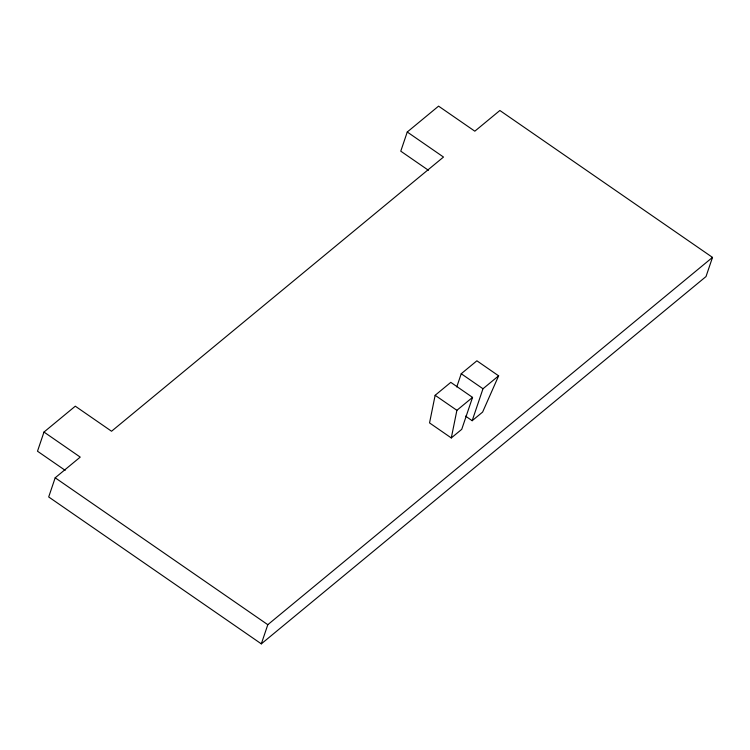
<?xml version="1.0" encoding="UTF-8"?>
<svg xmlns="http://www.w3.org/2000/svg" width="750" height="750" viewBox="0 0 750 750"><rect width="100%" height="100%" fill="white"/><g stroke="black" fill="none" stroke-linecap="round" stroke-linejoin="round"><path stroke-width="1.12" d="M435.141 395.297L429.544 422.925L451.294 437.944L461.737 429.328L472.547 397.387L450.797 382.359L435.141 395.297L456.891 410.316L451.294 437.944M43.988 432.056L80.231 457.106L55.181 477.797L48.694 496.959L261.319 643.856L706.013 276.553L712.5 257.391L499.875 110.494L474.825 131.184L438.572 106.144L407.259 132.009L443.503 157.05L111.553 431.241L75.3 406.191L43.988 432.056L37.5 451.219L65.166 470.334M407.259 132.009L400.772 151.172L428.438 170.287M261.319 643.856L267.806 624.694L712.5 257.391M456.759 386.953L461.231 373.734L476.887 360.806L498.637 375.834L482.616 412.078L472.172 420.703L465.553 416.128M472.172 420.703L482.981 388.762L498.637 375.834M456.891 410.316L472.547 397.387M461.231 373.734L482.981 388.762M55.181 477.797L267.806 624.694"/></g></svg>
